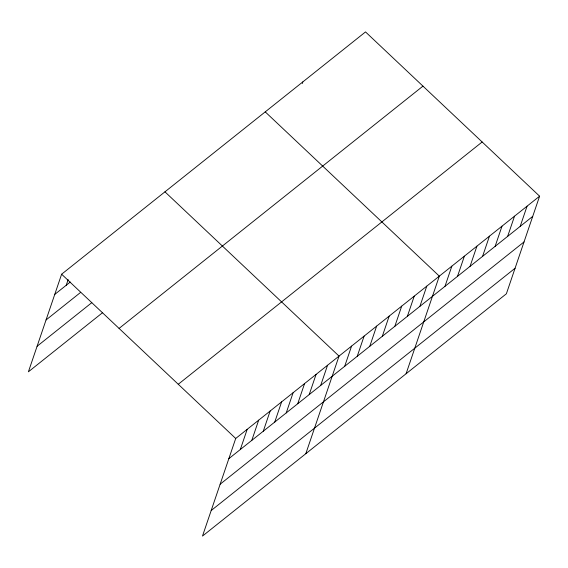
<?xml version="1.0" encoding="UTF-8"?>
<svg xmlns="http://www.w3.org/2000/svg" width="568" height="568" viewBox="0 0 568 568"><rect width="100%" height="100%" fill="white"/><g stroke="black" fill="none" stroke-linecap="round" stroke-linejoin="round"><path stroke-width="0.85" d="M539.6 196.187L235.713 438.475L202.485 536.078L506.372 293.791L539.6 196.187L365.515 31.922L61.628 274.209L28.4 371.813L102.687 312.585M66.229 285.257L68.153 279.598M302.29 83.51L302.843 81.891M240.314 449.522L247.194 429.323M251.794 440.37L258.674 420.171M263.275 431.219L270.148 411.012M274.756 422.06L281.629 401.86M286.236 412.908L293.109 392.708M297.717 403.756L304.59 383.556M309.198 394.604L316.071 374.404M320.679 385.452L327.551 365.252M305.804 453.704L339.032 356.093L164.947 191.828M344.691 366.303L351.571 346.104M357.229 356.306L364.102 336.107M369.761 346.317L376.641 326.11M382.3 336.32L389.172 316.12M394.831 326.323L401.711 306.124M407.37 316.333L414.242 296.127M419.901 306.337L426.781 286.137M406.092 373.744L439.32 276.14L265.235 111.875M444.978 286.35L451.851 266.144M457.51 276.353L464.39 256.154M470.048 266.356L476.921 246.157M482.58 256.367L489.46 236.16M495.118 246.37L501.991 226.171M507.65 236.373L514.53 216.174M520.189 226.383L527.061 206.184M54.748 294.409L70.283 282.026M46.058 319.954L80.493 292.492M37.097 346.267L91.796 302.659M119.074 328.418L422.961 86.13M178.26 384.266L482.154 141.979M228.833 458.674L532.72 216.387M220.136 484.22L524.03 241.932M211.175 510.533L515.07 268.245M61.628 274.209L235.713 438.475"/></g></svg>
